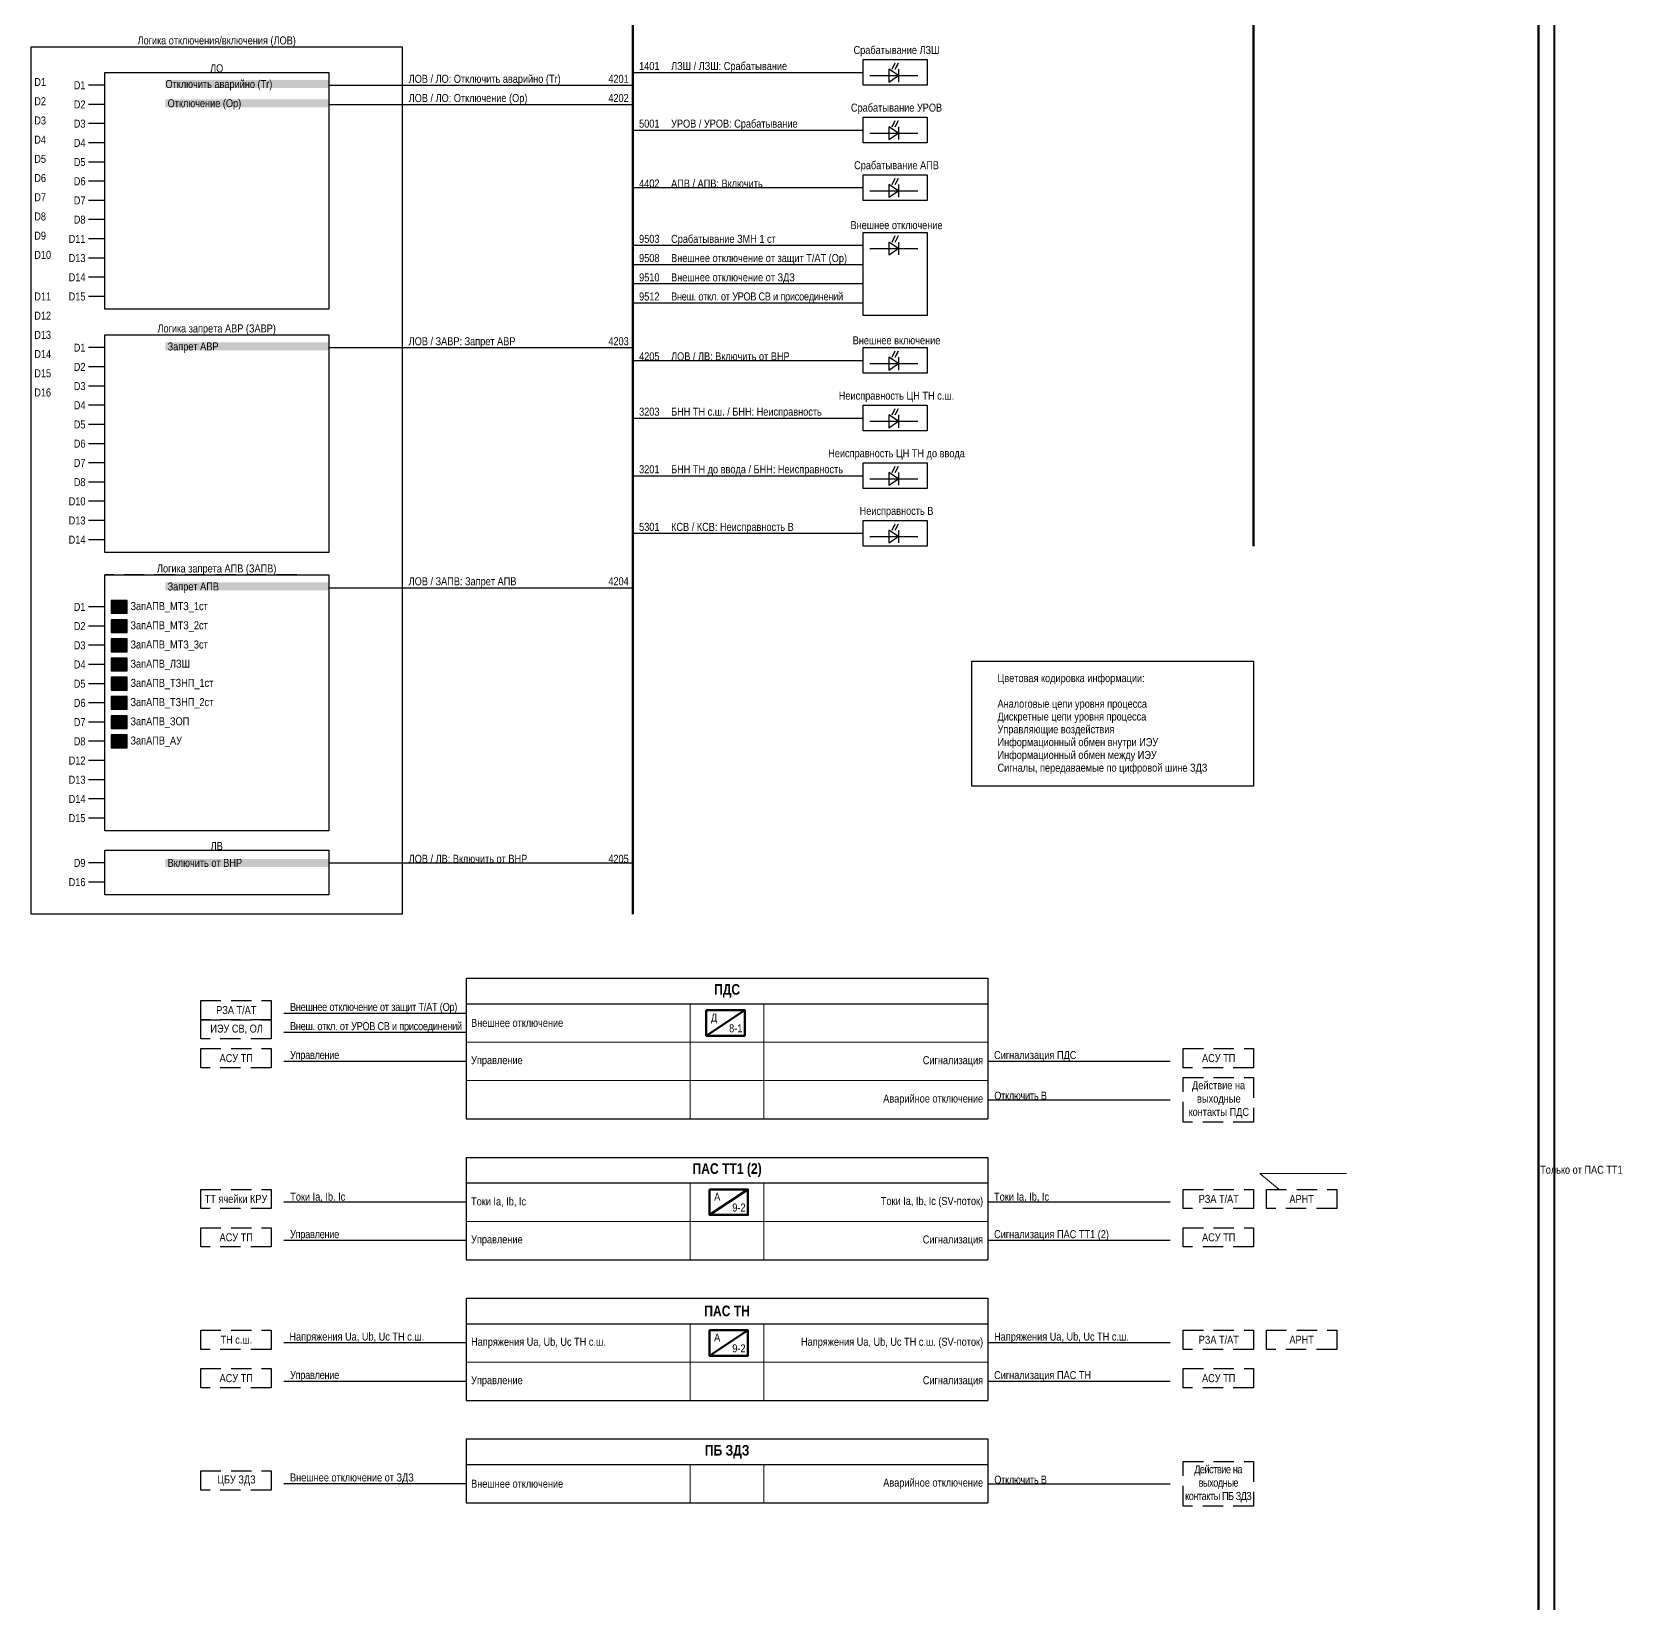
# Model space of a CAD drawing. Header units: millimetres. Extents: x 2179 to 12176, y -20554 to -12004.
# Drawn here: x 4396.2 to 4893.2, y -17097.3 to -16606.3 of the extents above; entities that cross this region are included whole.
import ezdxf
from ezdxf.enums import TextEntityAlignment as Align

# ---------------------------------------------------------------- set-up
doc = ezdxf.new("R2010")
doc.units = ezdxf.units.MM
doc.linetypes.add('штриховая2', pattern=[9.525, 6.35, -3.175])
for name, color, linetype, lineweight in [('GOOSE', 224, 'Continuous', 30), ('MMS', 190, 'Continuous', 30), ('Внутренняя шина', 4, 'Continuous', 70), ('Вход-Аналоги', 5, 'Continuous', 30), ('Дискретный сигнал', 37, 'Continuous', 25), ('Линии связи', 75, 'Continuous', 30), ('Основная', 7, 'Continuous', 30), ('Основная прерывистая', 7, 'штриховая2', 30), ('Основная сплошная', 7, 'Continuous', 30), ('Отключение_включение', 1, 'Continuous', 30), ('Сигналы внутр.', 13, 'Continuous', 30), ('Толстая', 7, 'Continuous', 53), ('Тонкая', 7, 'Continuous', 13), ('Цепи внешние', 134, 'Continuous', 30)]:
    doc.layers.add(name, color=color, linetype=linetype, lineweight=lineweight)
doc.layers.add('Рамка внешняя', color=8, linetype='Continuous', lineweight=40, plot=False)
doc.styles.add('2.5_Gost_RD', font='ARIALN.TTF', dxfattribs={"height": 2.5})
doc.styles.add('Narrow', font='ARIALN.TTF')
doc.styles.add('Табл дан', font='ARIALN.TTF')
doc.styles.add('Табл загол', font='ARIALNB.TTF')

# ---------------------------------------------------------------- blocks, each defined once
blk = doc.blocks.new('*U90')
blk.add_lwpolyline([(0, 0), (1189, 0), (1189, 841), (0, 841)], close=True)
at = {"lineweight": 50}
blk.add_lwpolyline([(20, 836), (1184, 836), (1184, 5), (20, 5)], close=True, dxfattribs=at)
at = {"style": '2.5_Gost_RD', "flags": 8}
blk.add_attdef('ФОРМАТ', text='', height=2.5, dxfattribs=at).set_placement((1134, 4), align=Align.TOP_LEFT)
blk = doc.blocks.new('*T97')
at = {"layer": 'Основная', "color": 0, "linetype": 'ByBlock', "lineweight": -2, "transparency": 16777216}
for p, q in [((0, 0), (163, 0)), ((0, 0), (0, -8)), ((163, 0), (163, -8))]:
    blk.add_line(p, q, dxfattribs=at)
at = {"layer": 'Основная', "color": 0, "linetype": 'ByBlock', "lineweight": 30, "transparency": 16777216}
for p, q in [((0, -8), (163, -8)), ((0, -8), (0, -44)), ((163, -8), (163, -44)), ((0, -44), (163, -44))]:
    blk.add_line(p, q, dxfattribs=at)
at = {"layer": 'Основная', "color": 0, "linetype": 'ByBlock', "lineweight": 18, "transparency": 16777216}
for p, q in [((70, -8), (70, -44)), ((93, -8), (93, -44)), ((0, -20), (163, -20)), ((0, -32), (163, -32))]:
    blk.add_line(p, q, dxfattribs=at)
at = {"layer": 'Основная', "color": 0, "transparency": 16777216}
for s, insert, char_height, width, attachment_point, style in [('{\\C256;ПДС}', (81.5, -4), 3.3, 160, 5, 'Табл загол'), ('Внешнее отключение', (1.5, -14), 2.5, 67, 4, 'Табл дан'), ('Управление', (1.5, -26), 2.5, 67, 4, 'Табл дан'), ('Сигнализация ', (161.5, -26), 2.5, 67, 6, 'Табл дан'), ('Аварийное отключение', (161.5, -38), 2.5, 67, 6, 'Табл дан')]:
    blk.add_mtext(s, dxfattribs=dict(at, insert=insert, char_height=char_height, width=width, attachment_point=attachment_point, style=style))
blk = doc.blocks.new('*T98')
at = {"layer": 'Основная', "color": 0, "linetype": 'ByBlock', "lineweight": -2, "transparency": 16777216}
for p, q in [((0, 0), (163, 0)), ((0, 0), (0, -8)), ((163, 0), (163, -8))]:
    blk.add_line(p, q, dxfattribs=at)
at = {"layer": 'Основная', "color": 0, "linetype": 'ByBlock', "lineweight": 30, "transparency": 16777216}
for p, q in [((0, -8), (163, -8)), ((0, -8), (0, -32)), ((163, -8), (163, -32)), ((0, -32), (163, -32))]:
    blk.add_line(p, q, dxfattribs=at)
at = {"layer": 'Основная', "color": 0, "linetype": 'ByBlock', "lineweight": 18, "transparency": 16777216}
for p, q in [((70, -8), (70, -32)), ((93, -8), (93, -32)), ((0, -20), (163, -20))]:
    blk.add_line(p, q, dxfattribs=at)
at = {"layer": 'Основная', "color": 0, "transparency": 16777216}
for s, insert, char_height, width, attachment_point, style in [('{\\C256;ПАС ТТ1 (2)}', (81.5, -4), 3.3, 160, 5, 'Табл загол'), ('Токи Ia, Ib, Ic', (1.5, -14), 2.5, 67, 4, 'Табл дан'), ('Токи Ia, Ib, Ic (SV-поток)', (161.5, -14), 2.5, 67, 6, 'Табл дан'), ('Управление', (1.5, -26), 2.5, 67, 4, 'Табл дан'), ('Сигнализация ', (161.5, -26), 2.5, 67, 6, 'Табл дан')]:
    blk.add_mtext(s, dxfattribs=dict(at, insert=insert, char_height=char_height, width=width, attachment_point=attachment_point, style=style))
blk = doc.blocks.new('*T99')
at = {"layer": 'Основная', "color": 0, "linetype": 'ByBlock', "lineweight": -2, "transparency": 16777216}
for p, q in [((0, 0), (163, 0)), ((0, 0), (0, -8)), ((163, 0), (163, -8))]:
    blk.add_line(p, q, dxfattribs=at)
at = {"layer": 'Основная', "color": 0, "linetype": 'ByBlock', "lineweight": 30, "transparency": 16777216}
for p, q in [((0, -8), (163, -8)), ((0, -8), (0, -32)), ((163, -8), (163, -32)), ((0, -32), (163, -32))]:
    blk.add_line(p, q, dxfattribs=at)
at = {"layer": 'Основная', "color": 0, "linetype": 'ByBlock', "lineweight": 18, "transparency": 16777216}
for p, q in [((70, -8), (70, -32)), ((93, -8), (93, -32)), ((0, -20), (163, -20))]:
    blk.add_line(p, q, dxfattribs=at)
at = {"layer": 'Основная', "color": 0, "transparency": 16777216}
for s, insert, char_height, width, attachment_point, style in [('{\\C256;ПАС ТН}', (81.5, -4), 3.3, 160, 5, 'Табл загол'), ('{\\C256;Напряжения Ua, Ub, Uc ТН с.ш.}', (1.5, -14), 2.5, 67, 4, 'Табл дан'), ('{\\C256;Напряжения Ua, Ub, Uc ТН с.ш.} (SV-поток)', (161.5, -14), 2.5, 67, 6, 'Табл дан'), ('Управление', (1.5, -26), 2.5, 67, 4, 'Табл дан'), ('Сигнализация ', (161.5, -26), 2.5, 67, 6, 'Табл дан')]:
    blk.add_mtext(s, dxfattribs=dict(at, insert=insert, char_height=char_height, width=width, attachment_point=attachment_point, style=style))
blk = doc.blocks.new('*T146')
at = {"layer": 'Основная', "color": 0, "linetype": 'ByBlock', "lineweight": -2, "transparency": 16777216}
for p, q in [((0, 0), (163, 0)), ((0, 0), (0, -8)), ((163, 0), (163, -8))]:
    blk.add_line(p, q, dxfattribs=at)
at = {"layer": 'Основная', "color": 0, "linetype": 'ByBlock', "lineweight": 30, "transparency": 16777216}
for p, q in [((0, -8), (163, -8)), ((0, -8), (0, -20)), ((163, -8), (163, -20)), ((0, -20), (163, -20))]:
    blk.add_line(p, q, dxfattribs=at)
at = {"layer": 'Основная', "color": 0, "linetype": 'ByBlock', "lineweight": 18, "transparency": 16777216}
for p, q in [((70, -8), (70, -20)), ((93, -8), (93, -20))]:
    blk.add_line(p, q, dxfattribs=at)
at = {"layer": 'Основная', "color": 0, "transparency": 16777216}
for s, insert, char_height, width, attachment_point, style in [('{\\C256;ПБ ЗДЗ}', (81.5, -4), 3.3, 160, 5, 'Табл загол'), ('Внешнее отключение', (1.5, -14), 2.5, 67, 4, 'Табл дан'), ('Аварийное отключение', (161.5, -14), 2.5, 67, 6, 'Табл дан')]:
    blk.add_mtext(s, dxfattribs=dict(at, insert=insert, char_height=char_height, width=width, attachment_point=attachment_point, style=style))
blk = doc.blocks.new('SW.2')
at = {"true_color": 0xadddf7}
h = blk.add_hatch(color=141, dxfattribs=at)
h.dxf.hatch_style = 1
h.paths.add_polyline_path([(5, 2), (0, 2), (0, -2), (5, -2)])
blk.add_lwpolyline([(5, 2), (0, 2), (0, -2), (5, -2)], close=True)
for points in [[(1, 0), (2, 0)], [(2, 0), (3, 1)], [(3, 0), (4, 0)]]:
    blk.add_lwpolyline(points)

msp = doc.modelspace()

# ---------------------------------------------------------------- linework, layer by layer
at = {"layer": 'Внутренняя шина'}
for points in [[(4584, -16882), (4584, -16365)], [(4778, -16767), (4778, -16365)]]:
    msp.add_lwpolyline(points, dxfattribs=at)
at = {"layer": 'Линии связи'}
for points in [[(4489, -16623), (4584, -16623)], [(4584, -16619), (4656, -16619)], [(4489, -16629), (4584, -16629)], [(4584, -16637), (4656, -16637)], [(4584, -16655), (4656, -16655)], [(4584, -16673), (4656, -16673)], [(4584, -16679), (4656, -16679)], [(4584, -16685), (4656, -16685)], [(4584, -16691), (4656, -16691)], [(4489, -16705), (4584, -16705)], [(4584, -16709), (4656, -16709)], [(4584, -16727), (4656, -16727)], [(4584, -16745), (4656, -16745)], [(4584, -16763), (4656, -16763)], [(4489, -16780), (4584, -16780)], [(4489, -16866), (4584, -16866)], [(4532, -16913), (4475, -16913)], [(4532, -16919), (4475, -16919)], [(4532, -16928), (4475, -16928)], [(4752, -16928), (4695, -16928)], [(4695, -16940), (4752, -16940)], [(4752, -16972), (4695, -16972)], [(4532, -16984), (4475, -16984)], [(4752, -16984), (4695, -16984)], [(4752, -17016), (4695, -17016)], [(4532, -17028), (4475, -17028)], [(4752, -17028), (4695, -17028)], [(4532, -17060), (4475, -17060)], [(4695, -17060), (4752, -17060)]]:
    msp.add_lwpolyline(points, dxfattribs=at)
at = {"layer": 'Линии связи', "ltscale": 0.5}
for points in [[(4532, -16972), (4475, -16972)], [(4532, -17016), (4475, -17016)]]:
    msp.add_lwpolyline(points, dxfattribs=at)
at = {"layer": 'Основная'}
for points in [[(4396, -16611), (4512, -16611), (4512, -16882), (4396, -16882)], [(4656, -16615), (4676, -16615), (4676, -16623), (4656, -16623)], [(4419, -16619), (4489, -16619), (4489, -16693), (4419, -16693)], [(4656, -16633), (4676, -16633), (4676, -16641), (4656, -16641)], [(4656, -16651), (4676, -16651), (4676, -16659), (4656, -16659)], [(4656, -16669), (4676, -16669), (4676, -16695), (4656, -16695)], [(4419, -16701), (4489, -16701), (4489, -16769), (4419, -16769)], [(4656, -16705), (4676, -16705), (4676, -16713), (4656, -16713)], [(4656, -16723), (4676, -16723), (4676, -16731), (4656, -16731)], [(4656, -16741), (4676, -16741), (4676, -16749), (4656, -16749)], [(4656, -16759), (4676, -16759), (4676, -16767), (4656, -16767)], [(4419, -16776), (4489, -16776), (4489, -16856), (4419, -16856)], [(4419, -16862), (4489, -16862), (4489, -16876), (4419, -16876)]]:
    msp.add_lwpolyline(points, close=True, dxfattribs=at)
for points in [[(4419, -16623), (4414, -16623)], [(4419, -16629), (4414, -16629)], [(4419, -16635), (4414, -16635)], [(4419, -16641), (4414, -16641)], [(4419, -16647), (4414, -16647)], [(4419, -16653), (4414, -16653)], [(4419, -16659), (4414, -16659)], [(4419, -16665), (4414, -16665)], [(4419, -16671), (4414, -16671)], [(4419, -16677), (4414, -16677)], [(4419, -16683), (4414, -16683)], [(4419, -16689), (4414, -16689)], [(4419, -16705), (4414, -16705)], [(4419, -16711), (4414, -16711)], [(4419, -16717), (4414, -16717)], [(4419, -16723), (4414, -16723)], [(4419, -16729), (4414, -16729)], [(4419, -16735), (4414, -16735)], [(4419, -16741), (4414, -16741)], [(4419, -16747), (4414, -16747)], [(4419, -16753), (4414, -16753)], [(4419, -16759), (4414, -16759)], [(4419, -16765), (4414, -16765)], [(4419, -16786), (4414, -16786)], [(4419, -16792), (4414, -16792)], [(4419, -16798), (4414, -16798)], [(4419, -16804), (4414, -16804)], [(4419, -16810), (4414, -16810)], [(4419, -16816), (4414, -16816)], [(4419, -16822), (4414, -16822)], [(4419, -16828), (4414, -16828)], [(4419, -16834), (4414, -16834)], [(4419, -16840), (4414, -16840)], [(4419, -16846), (4414, -16846)], [(4419, -16852), (4414, -16852)], [(4419, -16866), (4414, -16866)], [(4419, -16872), (4414, -16872)]]:
    msp.add_lwpolyline(points, dxfattribs=at)
at = {"layer": 'Основная', "linetype": 'штриховая2'}
for points in [[(4804, -16974), (4782, -16974), (4782, -16968), (4804, -16968)], [(4804, -17018), (4782, -17018), (4782, -17012), (4804, -17012)]]:
    msp.add_lwpolyline(points, close=True, dxfattribs=at)
at = {"layer": 'Основная прерывистая'}
msp.add_lwpolyline([(4479, -16776), (4419, -16776)], dxfattribs=at)
at = {"layer": 'Основная сплошная'}
for points in [[(4664.06, -16618), (4664.06, -16622), (4667.06, -16620), (4664.06, -16618)], [(4665.06, -16618), (4666.06, -16616)], [(4666.06, -16618), (4667.06, -16616)], [(4667.06, -16618), (4667.06, -16622)], [(4658.06, -16620), (4673.06, -16620)], [(4658.06, -16638), (4673.06, -16638)], [(4664.06, -16636), (4664.06, -16640), (4667.06, -16638), (4664.06, -16636)], [(4665.06, -16636), (4666.06, -16634)], [(4666.06, -16636), (4667.06, -16634)], [(4667.06, -16636), (4667.06, -16640)], [(4665.06, -16654), (4666.06, -16652)], [(4666.06, -16654), (4667.06, -16652)], [(4658.06, -16656), (4673.06, -16656)], [(4664.06, -16654), (4664.06, -16658), (4667.06, -16656), (4664.06, -16654)], [(4667.06, -16654), (4667.06, -16658)], [(4664.06, -16672), (4664.06, -16676), (4667.06, -16674), (4664.06, -16672)], [(4665.06, -16672), (4666.06, -16670)], [(4666.06, -16672), (4667.06, -16670)], [(4667.06, -16672), (4667.06, -16676)], [(4658.06, -16674), (4673.06, -16674)], [(4665.06, -16708), (4666.06, -16706)], [(4666.06, -16708), (4667.06, -16706)], [(4658.06, -16710), (4673.06, -16710)], [(4664.06, -16708), (4664.06, -16712), (4667.06, -16710), (4664.06, -16708)], [(4667.06, -16708), (4667.06, -16712)], [(4664.06, -16726), (4664.06, -16730), (4667.06, -16728), (4664.06, -16726)], [(4665.06, -16726), (4666.06, -16724)], [(4666.06, -16726), (4667.06, -16724)], [(4667.06, -16726), (4667.06, -16730)], [(4658.06, -16728), (4673.06, -16728)], [(4665.06, -16744), (4666.06, -16742)], [(4666.06, -16744), (4667.06, -16742)], [(4658.06, -16746), (4673.06, -16746)], [(4664.06, -16744), (4664.06, -16748), (4667.06, -16746), (4664.06, -16744)], [(4667.06, -16744), (4667.06, -16748)], [(4664.06, -16762), (4664.06, -16766), (4667.06, -16764), (4664.06, -16762)], [(4665.06, -16762), (4666.06, -16760)], [(4666.06, -16762), (4667.06, -16760)], [(4667.06, -16762), (4667.06, -16766)], [(4658.06, -16764), (4673.06, -16764)]]:
    msp.add_lwpolyline(points, dxfattribs=at)
for points in [[(4665.56, -16617, 0.5, 0, 0), (4666.06, -16616, 0, 0, 0)], [(4666.56, -16617, 0.5, 0, 0), (4667.06, -16616, 0, 0, 0)], [(4665.56, -16635, 0.5, 0, 0), (4666.06, -16634, 0, 0, 0)], [(4666.56, -16635, 0.5, 0, 0), (4667.06, -16634, 0, 0, 0)], [(4665.56, -16653, 0.5, 0, 0), (4666.06, -16652, 0, 0, 0)], [(4666.56, -16653, 0.5, 0, 0), (4667.06, -16652, 0, 0, 0)], [(4665.56, -16671, 0.5, 0, 0), (4666.06, -16670, 0, 0, 0)], [(4666.56, -16671, 0.5, 0, 0), (4667.06, -16670, 0, 0, 0)], [(4665.56, -16707, 0.5, 0, 0), (4666.06, -16706, 0, 0, 0)], [(4666.56, -16707, 0.5, 0, 0), (4667.06, -16706, 0, 0, 0)], [(4665.56, -16725, 0.5, 0, 0), (4666.06, -16724, 0, 0, 0)], [(4666.56, -16725, 0.5, 0, 0), (4667.06, -16724, 0, 0, 0)], [(4665.56, -16743, 0.5, 0, 0), (4666.06, -16742, 0, 0, 0)], [(4666.56, -16743, 0.5, 0, 0), (4667.06, -16742, 0, 0, 0)], [(4665.56, -16761, 0.5, 0, 0), (4666.06, -16760, 0, 0, 0)], [(4666.56, -16761, 0.5, 0, 0), (4667.06, -16760, 0, 0, 0)]]:
    msp.add_lwpolyline(points, format="xyseb", dxfattribs=at)
at = {"layer": 'Основная сплошная', "ltscale": 0.3}
msp.add_lwpolyline([(4690, -16803), (4777.95, -16803), (4777.95, -16842), (4690, -16842)], close=True, dxfattribs=at)
at = {"layer": 'Основная сплошная', "linetype": 'штриховая2'}
for points in [[(4471, -16915), (4449, -16915), (4449, -16909), (4471, -16909)], [(4471, -16921), (4449, -16921), (4449, -16915), (4471, -16915)], [(4471, -16930), (4449, -16930), (4449, -16924), (4471, -16924)], [(4778, -16930), (4756, -16930), (4756, -16924), (4778, -16924)], [(4778, -16947), (4756, -16947), (4756, -16933), (4778, -16933)], [(4471, -16974), (4449, -16974), (4449, -16968), (4471, -16968)], [(4778, -16974), (4756, -16974), (4756, -16968), (4778, -16968)], [(4471, -16986), (4449, -16986), (4449, -16980), (4471, -16980)], [(4778, -16986), (4756, -16986), (4756, -16980), (4778, -16980)], [(4471, -17018), (4449, -17018), (4449, -17012), (4471, -17012)], [(4778, -17018), (4756, -17018), (4756, -17012), (4778, -17012)], [(4471, -17030), (4449, -17030), (4449, -17024), (4471, -17024)], [(4778, -17030), (4756, -17030), (4756, -17024), (4778, -17024)], [(4778, -17067), (4756, -17067), (4756, -17053), (4778, -17053)], [(4471, -17062), (4449, -17062), (4449, -17056), (4471, -17056)]]:
    msp.add_lwpolyline(points, close=True, dxfattribs=at)
at = {"layer": 'Толстая'}
for p, q in [((4607, -16920), (4619, -16912)), ((4608, -16976), (4620, -16968)), ((4608, -17020), (4620, -17012))]:
    msp.add_line(p, q, dxfattribs=at)
for points in [[(4607, -16912), (4619, -16912), (4619, -16920), (4607, -16920)], [(4608, -16968), (4620, -16968), (4620, -16976), (4608, -16976)], [(4608, -17012), (4620, -17012), (4620, -17020), (4608, -17020)]]:
    msp.add_lwpolyline(points, close=True, dxfattribs=at)
at = {"layer": 'Тонкая'}
for p in [(4786, -16968), (4807, -16963)]:
    msp.add_line(p, (4780, -16963), dxfattribs=at)

# ---------------------------------------------------------------- block references
for name, p in [('*T97', (4532, -16902)), ('*T98', (4532, -16958)), ('*T99', (4532, -17002)), ('*T146', (4532, -17046))]:
    msp.add_blockref(name, p)
at = {"layer": 'Основная'}
for p in [(4421, -16786), (4421, -16792), (4421, -16798), (4421, -16804), (4421, -16810), (4421, -16816), (4421, -16822), (4421, -16828)]:
    msp.add_blockref('SW.2', p, dxfattribs=at)
at = {"layer": 'Рамка внешняя'}
msp.add_blockref('*U90', (3683, -17190), dxfattribs=at)

# ---------------------------------------------------------------- texts
at = {"layer": 'GOOSE', "char_height": 2.5}
for s, insert, width, attachment_point, style in [('9503^IСрабатывание {\\A1;ЗМН 1 ст}', (4586, -16673), 48, 7, 'Narrow'), ('9508^IВнешнее отключение от защит Т/АТ (Op)', (4586, -16679), 70, 7, 'Narrow'), ('9510^IВнешнее отключение от ЗДЗ', (4586, -16685), 70, 7, 'Narrow'), ('9512^I{\\T0.95;Внеш. откл. от УРОВ СВ и присоединений}', (4586, -16691), 70, 7, 'Narrow'), ('\\A1;Информационный обмен между ИЭУ', (4698, -16831), 72, 1, 'Табл дан'), ('{\\T0.95;Внешнее отключение от защит Т/АТ (Op)}', (4476.93, -16913), 73.0735, 7, 'Narrow'), ('{\\T0.95;Внеш. откл. от УРОВ СВ и присоединений}', (4476.93, -16919), 73.0735, 7, 'Narrow')]:
    msp.add_mtext(s, dxfattribs=dict(at, insert=insert, width=width, attachment_point=attachment_point, style=style))
at = {"layer": 'MMS', "char_height": 2.5}
for s, insert, width, attachment_point, style in [('\\A1;Управляющие воздействия', (4698, -16823), 72, 1, 'Табл дан'), ('{\\T0.95;Управление}', (4476.93, -16928), 55.0735, 7, 'Narrow'), ('{\\T0.95;Управление}', (4476.93, -16984), 73.0735, 7, 'Narrow'), ('{\\T0.95;Управление}', (4476.93, -17028), 73.0735, 7, 'Narrow')]:
    msp.add_mtext(s, dxfattribs=dict(at, insert=insert, width=width, attachment_point=attachment_point, style=style))
at = {"layer": 'Вход-Аналоги', "char_height": 2.5}
for s, insert, width, attachment_point, style in [('\\A1;Аналоговые цепи уровня процесса', (4698, -16815), 72, 1, 'Табл дан'), ('Токи Ia, Ib, Ic', (4477, -16972), 48, 7, 'Narrow'), ('Токи Ia, Ib, Ic', (4696.93, -16972), 73.0735, 7, 'Narrow'), ('Напряжения Ua, Ub, Uc ТН с.ш.', (4476.73, -17016), 48, 7, 'Narrow'), ('Напряжения Ua, Ub, Uc ТН с.ш.', (4696.93, -17016), 73.0735, 7, 'Narrow')]:
    msp.add_mtext(s, dxfattribs=dict(at, insert=insert, width=width, attachment_point=attachment_point, style=style))
at = {"layer": 'Дискретный сигнал', "char_height": 2.5}
for s, insert, width, attachment_point, style in [('\\A1;Сигналы, передаваемые по цифровой шине ЗДЗ', (4698, -16835), 72, 1, 'Табл дан'), ('Внешнее отключение от ЗДЗ', (4476.93, -17060), 55.0735, 7, 'Narrow')]:
    msp.add_mtext(s, dxfattribs=dict(at, insert=insert, width=width, attachment_point=attachment_point, style=style))
at = {"layer": 'Основная', "style": 'Табл дан'}
for s, p in [('D1', (4397, -16622)), ('D2', (4397, -16628)), ('D3', (4397, -16634)), ('D4', (4397, -16640)), ('D5', (4397, -16646)), ('D6', (4397, -16652)), ('D7', (4397, -16658)), ('D8', (4397, -16664)), ('D9', (4397, -16670)), ('D10', (4397, -16676)), ('D11', (4397, -16689)), ('D12', (4397, -16695)), ('D13', (4397, -16701)), ('D14', (4397, -16707)), ('D15', (4397, -16713)), ('D16', (4397, -16719)), ('ЗапАПВ_МТЗ_1ст', (4427.07, -16785.75)), ('ЗапАПВ_МТЗ_2ст', (4427.07, -16791.75)), ('ЗапАПВ_МТЗ_3ст', (4427.07, -16797.75)), ('ЗапАПВ_ЛЗШ', (4427.07, -16803.75)), ('ЗапАПВ_ТЗНП_1ст', (4427.07, -16809.75)), ('ЗапАПВ_ТЗНП_2ст', (4427.07, -16815.75)), ('ЗапАПВ_ЗОП', (4427.07, -16821.75)), ('ЗапАПВ_АУ', (4427.07, -16827.75))]:
    msp.add_text(s, height=2.5, dxfattribs=at).set_placement(p, align=Align.MIDDLE_LEFT)
for s, p in [('D1', (4413, -16623)), ('D2', (4413, -16629)), ('D3', (4413, -16635)), ('D4', (4413, -16641)), ('D5', (4413, -16647)), ('D6', (4413, -16653)), ('D7', (4413, -16659)), ('D8', (4413, -16665)), ('D11', (4413, -16671)), ('D13', (4413, -16677)), ('D14', (4413, -16683)), ('D15', (4413, -16689)), ('D1', (4413, -16705)), ('D2', (4413, -16711)), ('D3', (4413, -16717)), ('D4', (4413, -16723)), ('D5', (4413, -16729)), ('D6', (4413, -16735)), ('D7', (4413, -16741)), ('D8', (4413, -16747)), ('D10', (4413, -16753)), ('D13', (4413, -16759)), ('D14', (4413, -16765)), ('D1', (4413, -16786)), ('D2', (4413, -16792)), ('D3', (4413, -16798)), ('D4', (4413, -16804)), ('D5', (4413, -16810)), ('D6', (4413, -16816)), ('D7', (4413, -16822)), ('D8', (4413, -16828)), ('D12', (4413, -16834)), ('D13', (4413, -16840)), ('D14', (4413, -16846)), ('D15', (4413, -16852)), ('D9', (4413, -16866)), ('D16', (4413, -16872))]:
    msp.add_text(s, height=2.5, dxfattribs=at).set_placement(p, align=Align.MIDDLE_RIGHT)
at = {"layer": 'Основная', "char_height": 2.5}
for s, insert, width, attachment_point, style in [('Логика отключения/включения (ЛОВ)', (4454, -16611), 116, 8, 'Narrow'), ('Срабатывание ЛЗШ', (4666.44, -16614), 45, 8, 'Narrow'), ('ЛО', (4454, -16619), 70, 8, 'Narrow'), ('Срабатывание УРОВ', (4666.44, -16632), 45, 8, 'Narrow'), ('Срабатывание АПВ', (4666.44, -16650), 45, 8, 'Narrow'), ('Внешнее отключение', (4666.44, -16668), 45, 8, 'Narrow'), ('Логика запрета АВР (ЗАВР)', (4454, -16701), 70, 8, 'Narrow'), ('Внешнее включение', (4666.44, -16704), 45, 8, 'Narrow'), ('Неисправность ЦН ТН с.ш.', (4666.44, -16722), 45, 8, 'Narrow'), ('Неисправность ЦН ТН до ввода', (4666.44, -16740), 45, 8, 'Narrow'), ('Неисправность В', (4666.44, -16758), 45, 8, 'Narrow'), ('Логика запрета АПВ (ЗАПВ)', (4454, -16776), 70, 8, 'Narrow'), ('\\A1;Цветовая кодировка информации:', (4698, -16807), 132, 1, 'Табл дан'), ('ЛВ', (4454, -16862), 70, 8, 'Narrow'), ('\\pi4.85999;РЗА Т/АТ', (4449, -16912), 22, 4, 'Narrow'), ('\\pi3.0208;ИЭУ СВ, ОЛ', (4449, -16918), 22, 4, 'Narrow'), ('\\pi5.91047;АСУ ТП', (4449, -16927), 22, 4, 'Narrow'), ('Сигнализация ПДС', (4696.93, -16928), 73.0735, 7, 'Narrow'), ('\\pi5.91047;АСУ ТП', (4756, -16927), 22, 4, 'Narrow'), ('\\pi2.78632;Действие на \\P\\pi4.3322;выходные \\P\\pi1.70686;контакты ПДС', (4756, -16940), 22, 4, 'Narrow'), ('Только от ПАС ТТ1', (4880.45, -16963.15), 199.3716, 8, 'Narrow'), ('\\pi1.25409,t56.25409;ТТ ячейки КРУ', (4449, -16971), 22, 4, 'Narrow'), ('\\pi4.85999;РЗА Т/АТ', (4756, -16971), 22, 4, 'Narrow'), ('\\pi7.20822;АРНТ', (4782, -16971), 22, 4, 'Narrow'), ('Сигнализация ПАС ТТ1 (2)', (4696.93, -16984), 73.0735, 7, 'Narrow'), ('\\pi5.91047;АСУ ТП', (4449, -16983), 22, 4, 'Narrow'), ('\\pi5.91047;АСУ ТП', (4756, -16983), 22, 4, 'Narrow'), ('\\pi6.191,t61.191;ТН с.ш.', (4449, -17015), 22, 4, 'Narrow'), ('\\pi4.85999;РЗА Т/АТ', (4756, -17015), 22, 4, 'Narrow'), ('\\pi7.20822;АРНТ', (4782, -17015), 22, 4, 'Narrow'), ('\\pi5.91047;АСУ ТП', (4449, -17027), 22, 4, 'Narrow'), ('Сигнализация ПАС ТН', (4696.93, -17028), 73.0735, 7, 'Narrow'), ('\\pi5.91047;АСУ ТП', (4756, -17027), 22, 4, 'Narrow'), ('\\pi3.48039;{\\T0.9;Действие на \\P\\pi4.83697;выходные \\P\\pi0.61886;контакты ПБ ЗДЗ}', (4756, -17060), 22, 4, 'Narrow'), ('\\pi5.16439;ЦБУ ЗДЗ', (4449, -17059), 22, 4, 'Narrow')]:
    msp.add_mtext(s, dxfattribs=dict(at, insert=insert, width=width, attachment_point=attachment_point, style=style))
at = {"layer": 'Основная', "char_height": 2.5, "width": 51, "attachment_point": 4, "style": 'Narrow', "bg_fill": 1, "box_fill_scale": 1, "bg_fill_color": 9, "bg_fill_transparency": 0}
for s, insert in [('Отключить аварийно (Tr)', (4438, -16623)), ('\\pl0.67568;Отключение (Op)', (4438, -16629)), ('\\pl0.67568;Запрет АВР', (4438, -16705)), ('\\pl0.67568;Запрет АПВ', (4438, -16780)), ('\\pl0.67568;Включить от ВНР', (4438, -16866))]:
    msp.add_mtext(s, dxfattribs=dict(at, insert=insert))
at = {"layer": 'Отключение_включение', "color": 0, "char_height": 2.5, "attachment_point": 1, "style": 'Narrow'}
for s, insert in [('Д', (4608.45, -16913.05)), ('8-1', (4614.13, -16916.42)), ('А', (4609.45, -16969.05)), ('9-2', (4615.13, -16972.42)), ('А', (4609.45, -17013.05)), ('9-2', (4615.13, -17016.42))]:
    msp.add_mtext_dynamic_manual_height_columns(s, width=6.68, gutter_width=173.62, heights=[0], dxfattribs=dict(at, insert=insert))
at = {"layer": 'Сигналы внутр.', "char_height": 2.5}
for s, insert, width, attachment_point, style in [('1401^IЛЗШ / ЛЗШ: Срабатывание', (4586, -16619), 48, 7, 'Narrow'), ('ЛОВ / ЛО: Отключить аварийно (Tr)^I^I   4201^I', (4514, -16623), 70, 7, 'Табл дан'), ('ЛОВ / ЛО: Отключение (Op)^I^I^I   4202^I', (4514, -16629), 70, 7, 'Табл дан'), ('5001^IУРОВ / УРОВ: Срабатывание', (4586, -16637), 70, 7, 'Narrow'), ('4402^IАПВ / АПВ: Включить', (4586, -16655), 48, 7, 'Narrow'), ('ЛОВ / ЗАВР: Запрет АВР^I   ^I^I   4203^I', (4514, -16705), 70, 7, 'Табл дан'), ('4205^IЛОВ / ЛВ: Включить от ВНР', (4586, -16709), 48, 7, 'Narrow'), ('3203^IБНН ТН с.ш. / БНН: Неисправность', (4586, -16727), 70, 7, 'Narrow'), ('3201^IБНН ТН до ввода / БНН: Неисправность', (4586, -16745), 70, 7, 'Narrow'), ('5301^IКСВ / КСВ: Неисправность В', (4586, -16763), 70, 7, 'Narrow'), ('ЛОВ / ЗАПВ: Запрет АПВ^I   ^I^I   4204^I', (4514, -16780), 70, 7, 'Табл дан'), ('\\A1;Информационный обмен внутри ИЭУ', (4698, -16827), 72, 1, 'Табл дан'), ('ЛОВ / ЛВ: Включить от ВНР^I^I^I   4205^I', (4514, -16866), 70, 7, 'Табл дан')]:
    msp.add_mtext(s, dxfattribs=dict(at, insert=insert, width=width, attachment_point=attachment_point, style=style))
at = {"layer": 'Цепи внешние', "char_height": 2.5, "style": 'Табл дан'}
for s, insert, width, attachment_point in [('\\A1;Дискретные цепи уровня процесса', (4698, -16819), 78, 1), ('{\\T0.95;Отключить В}', (4697, -16940), 49.957, 7), ('{\\T0.95;Отключить В}', (4697, -17060), 49.957, 7)]:
    msp.add_mtext(s, dxfattribs=dict(at, insert=insert, width=width, attachment_point=attachment_point))

doc.saveas('drawing.dxf')
